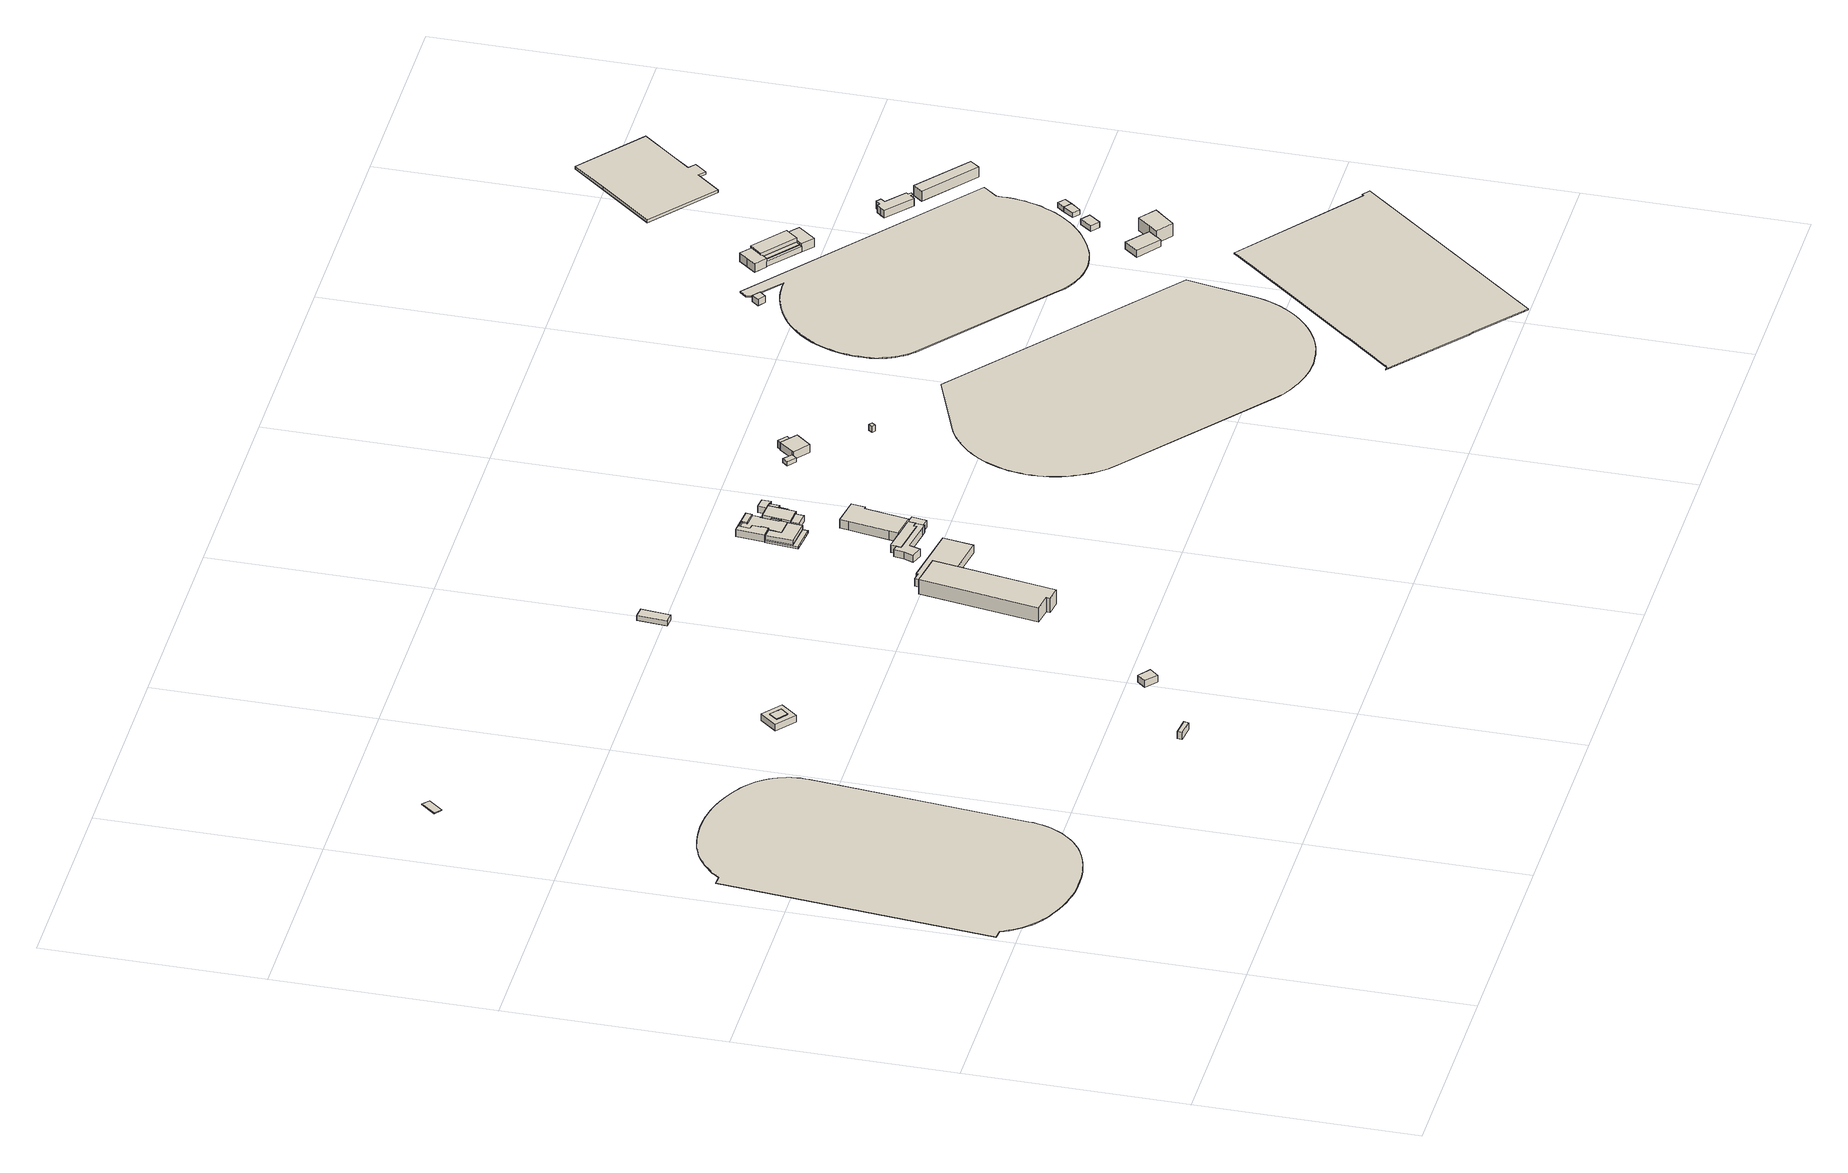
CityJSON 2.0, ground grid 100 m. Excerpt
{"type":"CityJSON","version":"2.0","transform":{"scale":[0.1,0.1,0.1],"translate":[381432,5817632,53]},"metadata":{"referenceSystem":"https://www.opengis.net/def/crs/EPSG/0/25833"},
"CityObjects":{
"building1":{"type":"Building","attributes":{"Gemeindeschluessel":"11000004","BezugspunktDach":"2200","function":"51006_1440","measuredHeight":0.277,"storeysAboveGround":0},"address":[{"country":"Germany","locality":"Berlin"}],"geometry":[{"type":"Solid","lod":"1","boundaries":[[[[0,1,2,3,4,5,6,7,8,9,10,11,12,13,14,15,16,17,18,19,20,21,22,23,24,25,26,27,28,29,30,31,32,33,34,35,36,37,38,39,40,41,42,43,44,45,46,47,48,49,50,51,52,53,54,55,56,57,58,59,60,61,62,63,64,65,66,67,68,69,70,71,72,73,74,75,76,77,78,79,80,81,82,83,84,85,86,87,88,89,90,91,92,93,94,95,96]],[[97,98,99,100,101,102,103,104,105,106,107,108,109,110,111,112,113,114,115,116,117,118,119,120,121,122,123,124,125,126,127,128,129,130,131,132,133,134,135,136,137,138,139,140,141,142,143,144,145,146,147,148,149,150,151,152,153,154,155,156,157,158,159,160,161,162,163,164,165,166,167,168,169,170,171,172,173,174,175,176,177,178,179,180,181,182,183,184,185,186,187,188,189,190,191,192,193]],[[97,193,96,95]],[[98,97,95,94]],[[99,98,94,93]],[[100,99,93,92]],[[101,100,92,91]],[[102,101,91,90]],[[103,102,90,89]],[[104,103,89,88]],[[105,104,88,87]],[[106,105,87,86]],[[107,106,86,85]],[[108,107,85,84]],[[109,108,84,83]],[[110,109,83,82]],[[111,110,82,81]],[[112,111,81,80]],[[113,112,80,79]],[[114,113,79,78]],[[115,114,78,77]],[[116,115,77,76]],[[117,116,76,75]],[[118,117,75,74]],[[119,118,74,73]],[[120,119,73,72]],[[121,120,72,71]],[[122,121,71,70]],[[123,122,70,69]],[[124,123,69,68]],[[125,124,68,67]],[[126,125,67,66]],[[127,126,66,65]],[[128,127,65,64]],[[129,128,64,63]],[[130,129,63,62]],[[131,130,62,61]],[[132,131,61,60]],[[133,132,60,59]],[[134,133,59,58]],[[135,134,58,57]],[[136,135,57,56]],[[137,136,56,55]],[[138,137,55,54]],[[139,138,54,53]],[[140,139,53,52]],[[141,140,52,51]],[[142,141,51,50]],[[143,142,50,49]],[[144,143,49,48]],[[145,144,48,47]],[[146,145,47,46]],[[147,146,46,45]],[[148,147,45,44]],[[149,148,44,43]],[[150,149,43,42]],[[151,150,42,41]],[[152,151,41,40]],[[153,152,40,39]],[[154,153,39,38]],[[155,154,38,37]],[[156,155,37,36]],[[157,156,36,35]],[[158,157,35,34]],[[159,158,34,33]],[[160,159,33,32]],[[161,160,32,31]],[[162,161,31,30]],[[163,162,30,29]],[[164,163,29,28]],[[165,164,28,27]],[[166,165,27,26]],[[167,166,26,25]],[[168,167,25,24]],[[169,168,24,23]],[[170,169,23,22]],[[171,170,22,21]],[[172,171,21,20]],[[173,172,20,19]],[[174,173,19,18]],[[175,174,18,17]],[[176,175,17,16]],[[177,176,16,15]],[[178,177,15,14]],[[179,178,14,13]],[[180,179,13,12]],[[181,180,12,11]],[[182,181,11,10]],[[183,182,10,9]],[[184,183,9,8]],[[185,184,8,7]],[[186,185,7,6]],[[187,186,6,5]],[[188,187,5,4]],[[189,188,4,3]],[[190,189,3,2]],[[191,190,2,1]],[[192,191,1,0]],[[193,192,0,96]]]]}]},
"building2":{"type":"Building","attributes":{"Gemeindeschluessel":"11000004","BezugspunktDach":"2200","function":"31001_2723","measuredHeight":0.236,"storeysAboveGround":1},"address":[{"country":"Germany","locality":"Berlin","thoroughfareNumber":"3","thoroughfareName":"Teufelsseechaussee"}],"geometry":[{"type":"Solid","lod":"1","boundaries":[[[[194,195,196,197]],[[198,199,200,201]],[[198,201,197,196]],[[199,198,196,195]],[[200,199,195,194]],[[201,200,194,197]]]]}]},
"building3":{"type":"Building","attributes":{"Gemeindeschluessel":"11000004","BezugspunktDach":"2200","function":"51009_1610","measuredHeight":3.58,"storeysAboveGround":0},"address":[{"country":"Germany","locality":"Berlin"}],"geometry":[{"type":"Solid","lod":"1","boundaries":[[[[202,203,204,205]],[[206,207,208,209]],[[206,209,205,204]],[[207,206,204,203]],[[208,207,203,202]],[[209,208,202,205]]]]}]},
"building4":{"type":"Building","attributes":{"Gemeindeschluessel":"11000004","BezugspunktDach":"2200","function":"51009_1610","measuredHeight":3.46,"storeysAboveGround":0},"address":[{"country":"Germany","locality":"Berlin"}],"geometry":[{"type":"Solid","lod":"1","boundaries":[[[[210,211,212,213],[214,215,216,217]],[[218,219,220,221],[222,223,224,225]],[[218,221,213,212]],[[219,218,212,211]],[[220,219,211,210]],[[221,220,210,213]],[[222,225,217,216]],[[223,222,216,215]],[[224,223,215,214]],[[225,224,214,217]]]]}]},
"building5":{"type":"Building","attributes":{"Gemeindeschluessel":"11000004","BezugspunktDach":"2200","function":"31001_2612","measuredHeight":3.64,"storeysAboveGround":1},"address":[{"country":"Germany","locality":"Berlin","thoroughfareNumber":"40 (9)","thoroughfareName":"Harbigstraße"}],"geometry":[{"type":"Solid","lod":"1","boundaries":[[[[226,227,228,229]],[[222,225,224,223]],[[222,223,229,228]],[[225,222,228,227]],[[224,225,227,226]],[[223,224,226,229]]]]}]},
"building6":{"type":"Building","attributes":{"Gemeindeschluessel":"11000004","BezugspunktDach":"2200","function":"31001_2523","measuredHeight":3.65,"storeysAboveGround":1},"address":[{"country":"Germany","locality":"Berlin","thoroughfareNumber":"40 (10)","thoroughfareName":"Harbigstraße"}],"geometry":[{"type":"Solid","lod":"1","boundaries":[[[[230,231,232,233]],[[234,235,236,237]],[[234,237,233,232]],[[235,234,232,231]],[[236,235,231,230]],[[237,236,230,233]]]]}]},
"building7":{"type":"Building","attributes":{"Gemeindeschluessel":"11000004","BezugspunktDach":"2200","function":"31001_3210","measuredHeight":2.51,"storeysAboveGround":1},"address":[{"country":"Germany","locality":"Berlin","thoroughfareNumber":"40 (8)","thoroughfareName":"Harbigstraße"}],"geometry":[{"type":"Solid","lod":"1","boundaries":[[[[238,239,240,241]],[[242,243,244,245]],[[242,245,241,240]],[[243,242,240,239]],[[244,243,239,238]],[[245,244,238,241]]]]}]},
"building8":{"type":"Building","attributes":{"Gemeindeschluessel":"11000004","function":"31001_3210"},"address":[{"country":"Germany","locality":"Berlin","thoroughfareNumber":"40 (5)","thoroughfareName":"Harbigstraße"}],"children":["building8-1","building8-2"]},
"building8-1":{"type":"BuildingPart","attributes":{"BezugspunktDach":"2200","measuredHeight":7.28,"storeysAboveGround":2},"parents":["building8"],"geometry":[{"type":"MultiSurface","lod":"1","boundaries":[[[246,247,248,249,250,251,252,253]],[[254,255,256,257,258,259,260,261]],[[254,261,253,252]],[[255,254,252,251]],[[262,263,264,251,250]],[[255,265,255,256]],[[257,256,257,266,263,250,249]],[[258,257,249,248]],[[259,258,248,247]],[[260,259,247,246]],[[261,260,246,253]],[[256,255,265,264,263,262]],[[263,266,257,256]]]}]},
"building8-2":{"type":"BuildingPart","attributes":{"BezugspunktDach":"2200","measuredHeight":3.89,"storeysAboveGround":2},"parents":["building8"],"geometry":[{"type":"Solid","lod":"1","boundaries":[[[[263,266,267,268,269,270,271,264]],[[272,273,274,275,276,257,256,255]],[[272,255,264,271]],[[273,272,271,270]],[[274,273,270,269]],[[275,274,269,268]],[[276,275,268,267]],[[257,276,267,266]],[[256,257,266,263]],[[255,256,263,264]]]]}]},
"building9":{"type":"Building","attributes":{"Gemeindeschluessel":"11000004","BezugspunktDach":"2200","function":"51009_1610","measuredHeight":3.7,"storeysAboveGround":0},"address":[{"country":"Germany","locality":"Berlin"}],"geometry":[{"type":"Solid","lod":"1","boundaries":[[[[277,278,279,280,281,282,283,284,285,286,287,288,289]],[[290,291,292,293,294,295,296,297,298,299,300,301,302]],[[290,302,289,288]],[[291,290,288,287]],[[292,291,287,286]],[[293,292,286,285]],[[294,293,285,284]],[[295,294,284,283]],[[296,295,283,282]],[[297,296,282,281]],[[298,297,281,280]],[[299,298,280,279]],[[300,299,279,278]],[[301,300,278,277]],[[302,301,277,289]]]]}]},
"building10":{"type":"Building","attributes":{"Gemeindeschluessel":"11000004","BezugspunktDach":"2200","function":"51009_1610","measuredHeight":1.09,"storeysAboveGround":0},"address":[{"country":"Germany","locality":"Berlin"}],"geometry":[{"type":"Solid","lod":"1","boundaries":[[[[303,304,305,306,307,308]],[[309,310,311,312,313,314]],[[309,314,308,307]],[[310,309,307,306]],[[311,310,306,305]],[[312,311,305,304]],[[313,312,304,303]],[[314,313,303,308]]]]}]},
"building11":{"type":"Building","attributes":{"Gemeindeschluessel":"11000004","BezugspunktDach":"2200","function":"31001_2080","measuredHeight":3.16,"storeysAboveGround":1},"address":[{"country":"Germany","locality":"Berlin","thoroughfareNumber":"40 (3)","thoroughfareName":"Harbigstraße"}],"geometry":[{"type":"Solid","lod":"1","boundaries":[[[[315,316,317,318,319,320]],[[321,322,323,324,325,326]],[[321,326,320,319]],[[322,321,319,318]],[[323,322,318,317]],[[324,323,317,316]],[[325,324,316,315]],[[326,325,315,320]]]]}]},
"building12":{"type":"Building","attributes":{"Gemeindeschluessel":"11000004","function":"31001_3210"},"address":[{"country":"Germany","locality":"Berlin","thoroughfareNumber":"40 (4)","thoroughfareName":"Harbigstraße"}],"children":["building12-1","building12-2","building12-3"]},
"building12-1":{"type":"BuildingPart","attributes":{"BezugspunktDach":"2200","measuredHeight":5,"storeysAboveGround":1},"parents":["building12"],"geometry":[{"type":"MultiSurface","lod":"1","boundaries":[[[327,328,329,330,331,332,333,334,335,336]],[[337,338,339,340,341,342,343,344,345,346]],[[337,346,336,335]],[[338,337,335,334]],[[339,338,334,333]],[[340,339,333,332]],[[341,340,332,331]],[[342,341,331,330]],[[343,342,330,329]],[[344,343,329,328]],[[345,344,328,327]],[[347,348,349,350,351,345,327,336]],[[345,351,350,349]],[[346,349,348,347]]]}]},
"building12-2":{"type":"BuildingPart","attributes":{"BezugspunktDach":"2200","measuredHeight":3.57,"storeysAboveGround":1},"parents":["building12"],"geometry":[{"type":"Solid","lod":"1","boundaries":[[[[352,353,351,350,354,355]],[[296,349,345,356,357,297]],[[296,297,355,354]],[[356,345,351,353]],[[357,356,353,352]],[[297,357,352,355]],[[296,354,350,349]],[[345,349,350,351]]]]}]},
"building12-3":{"type":"BuildingPart","attributes":{"BezugspunktDach":"2200","measuredHeight":3.81,"storeysAboveGround":1},"parents":["building12"],"geometry":[{"type":"MultiSurface","lod":"1","boundaries":[[[358,359,360,348,347,361,362,363,364]],[[292,365,366,346,349,296,295,294,293]],[[292,293,364,363]],[[365,292,363,362]],[[366,365,362,361]],[[346,366,361,347]],[[354,350,348,360]],[[295,296,360,359]],[[294,295,359,358]],[[293,294,358,364]],[[296,349,350,354]]]}]},
"building13":{"type":"Building","attributes":{"Gemeindeschluessel":"11000004","BezugspunktDach":"2200","function":"51009_1610","measuredHeight":3.71,"storeysAboveGround":0},"address":[{"country":"Germany","locality":"Berlin"}],"geometry":[{"type":"Solid","lod":"1","boundaries":[[[[367,368,369,370,371,372,373,374,375,376,377,378,379,380,381]],[[382,383,384,385,386,387,388,389,390,391,392,393,394,395,396]],[[382,396,381,380]],[[383,382,380,379]],[[384,383,379,378]],[[385,384,378,377]],[[386,385,377,376]],[[387,386,376,375]],[[388,387,375,374]],[[389,388,374,373]],[[390,389,373,372]],[[391,390,372,371]],[[392,391,371,370]],[[393,392,370,369]],[[394,393,369,368]],[[395,394,368,367]],[[396,395,367,381]]]]}]},
"building14":{"type":"Building","attributes":{"Gemeindeschluessel":"11000004","BezugspunktDach":"2200","function":"31001_3212","measuredHeight":3.3,"storeysAboveGround":1},"address":[{"country":"Germany","locality":"Berlin","thoroughfareNumber":"40 (2)","thoroughfareName":"Harbigstraße"}],"geometry":[{"type":"Solid","lod":"1","boundaries":[[[[397,398,399,400,401,402,403,404,405,406,407,408,409,410,411,412,413,414]],[[415,416,417,418,419,420,421,422,423,324,323,322,424,425,426,427,428,429]],[[415,429,414,413]],[[416,415,413,412]],[[417,416,412,411]],[[418,417,411,410]],[[419,418,410,409]],[[420,419,409,408]],[[421,420,408,407]],[[422,421,407,406]],[[423,422,406,405]],[[324,423,405,404]],[[323,324,404,403]],[[322,323,403,402]],[[424,322,402,401]],[[425,424,401,400]],[[426,425,400,399]],[[427,426,399,398]],[[428,427,398,397]],[[429,428,397,414]]]]}]},
"building15":{"type":"Building","attributes":{"Gemeindeschluessel":"11000004","function":"31001_3210"},"address":[{"country":"Germany","locality":"Berlin","thoroughfareNumber":"40 (1)","thoroughfareName":"Harbigstraße"}],"children":["building15-1","building15-2","building15-3","building15-4","building15-5"]},
"building15-1":{"type":"BuildingPart","attributes":{"BezugspunktDach":"2200","measuredHeight":3.92,"storeysAboveGround":1},"parents":["building15"],"geometry":[{"type":"MultiSurface","lod":"1","boundaries":[[[430,431,432,433,434,435,436,437,438,439]],[[440,441,442,443,444,445,446,447,448,449]],[[440,449,439,438]],[[441,440,438,437]],[[443,442,436,435]],[[444,443,435,434]],[[450,451,434,433]],[[452,453,433,432]],[[447,446,432,431]],[[448,447,431,430]],[[454,455,430,439]],[[441,456,457,442]],[[445,444,451,450]],[[446,445,453,452]],[[449,448,455,454]]]}]},
"building15-2":{"type":"BuildingPart","attributes":{"BezugspunktDach":"2200","measuredHeight":2.9,"storeysAboveGround":1},"parents":["building15"],"geometry":[{"type":"Solid","lod":"1","boundaries":[[[[458,459,456,457,460,461]],[[462,442,441,440,463,464]],[[462,464,461,460]],[[442,462,460,457]],[[440,441,456,459]],[[463,440,459,458]],[[464,463,458,461]],[[441,442,457,456]]]]}]},
"building15-3":{"type":"BuildingPart","attributes":{"BezugspunktDach":"2200","measuredHeight":2.9,"storeysAboveGround":1},"parents":["building15"],"geometry":[{"type":"Solid","lod":"1","boundaries":[[[[465,466,467,468,469,453,452]],[[445,470,471,472,473,474,446]],[[472,471,468,467]],[[473,472,467,466]],[[474,473,466,465]],[[446,474,465,452]],[[445,446,452,453]],[[470,445,453,469]],[[471,470,469,468]]]]}]},
"building15-4":{"type":"BuildingPart","attributes":{"BezugspunktDach":"2200","measuredHeight":2.9,"storeysAboveGround":1},"parents":["building15"],"geometry":[{"type":"Solid","lod":"1","boundaries":[[[[475,455,454,476]],[[449,448,477,478]],[[449,478,476,454]],[[477,448,455,475]],[[478,477,475,476]],[[448,449,454,455]]]]}]},
"building15-5":{"type":"BuildingPart","attributes":{"BezugspunktDach":"2200","measuredHeight":3.3,"storeysAboveGround":1},"parents":["building15"],"geometry":[{"type":"MultiSurface","lod":"1","boundaries":[[[479,480,481,482,483,451]],[[484,485,486,471,470,444]],[[484,444,451,483]],[[485,484,483,482]],[[486,485,482,481]],[[471,486,481,480]],[[469,468,480,479]],[[453,469,479,450,445]],[[470,471,468,469]],[[444,445,450,451]],[[469,453,445,470]]]}]},
"building16":{"type":"Building","attributes":{"Gemeindeschluessel":"11000004","BezugspunktDach":"2200","function":"51009_1610","measuredHeight":2.02,"storeysAboveGround":0},"address":[{"country":"Germany","locality":"Berlin"}],"geometry":[{"type":"Solid","lod":"1","boundaries":[[[[487,488,489,490,491]],[[492,493,494,495,496]],[[492,496,491,490]],[[493,492,490,489]],[[494,493,489,488]],[[495,494,488,487]],[[496,495,487,491]]]]}]},
"building17":{"type":"Building","attributes":{"Gemeindeschluessel":"11000004","function":"31001_1010"},"address":[{"country":"Germany","locality":"Berlin","thoroughfareNumber":"40","thoroughfareName":"Harbigstraße"}],"children":["building17-1","building17-2"]},
"building17-1":{"type":"BuildingPart","attributes":{"BezugspunktDach":"2200","measuredHeight":4.44,"storeysAboveGround":1},"parents":["building17"],"geometry":[{"type":"Solid","lod":"1","boundaries":[[[[497,498,499,500,501,502,503]],[[493,504,505,506,507,508,494]],[[493,494,503,502]],[[504,493,502,501]],[[505,504,501,500]],[[506,505,500,499],[506,509,510,505]],[[507,506,499,498]],[[508,507,498,497]],[[494,508,497,503]],[[509,506,505,510]]]]}]},
"building17-2":{"type":"BuildingPart","attributes":{"BezugspunktDach":"2200","measuredHeight":3.58,"storeysAboveGround":1},"parents":["building17"],"geometry":[{"type":"Solid","lod":"1","boundaries":[[[[509,511,512,510]],[[513,514,506,505]],[[513,505,510,512]],[[514,513,512,511]],[[506,514,511,509]],[[506,509,510,505]]]]}]},
"building18":{"type":"Building","attributes":{"Gemeindeschluessel":"11000004","BezugspunktDach":"2200","function":"31001_3210","measuredHeight":3,"storeysAboveGround":1},"address":[{"country":"Germany","locality":"Berlin","thoroughfareNumber":"40 (7)","thoroughfareName":"Harbigstraße"}],"geometry":[{"type":"Solid","lod":"1","boundaries":[[[[515,516,517,518]],[[519,520,521,522]],[[519,522,518,517]],[[520,519,517,516]],[[521,520,516,515]],[[522,521,515,518]]]]}]},
"building19":{"type":"Building","attributes":{"Gemeindeschluessel":"11000004","BezugspunktDach":"2200","function":"51006_1440","measuredHeight":0.058,"storeysAboveGround":0},"address":[{"country":"Germany","locality":"Berlin"}],"geometry":[{"type":"Solid","lod":"1","boundaries":[[[[523,524,525,526,527,528,529,530,531,532,533,534,535,536,537,538,539,540,541,542,543,544,545,546,547,548,549,550,551,552,553,554,555,556,557,558,559,560,561,562,563,564,565,566,567,568,569,570,571,572,573,574,575,576,577,578,579,580,581,582,583,584,585,586,587,588,589,590,591,592,593,594,595,596,597,598]],[[599,600,601,602,603,604,605,606,607,608,609,610,611,612,613,614,615,616,617,618,619,620,621,622,623,624,625,626,627,628,629,630,631,632,633,634,635,636,637,638,639,640,641,642,643,644,645,646,647,648,649,650,651,652,653,654,655,656,657,658,659,660,661,662,663,664,665,666,667,668,669,670,671,672,673,674]],[[599,674,598,597]],[[600,599,597,596]],[[601,600,596,595]],[[602,601,595,594]],[[603,602,594,593]],[[604,603,593,592]],[[605,604,592,591]],[[606,605,591,590]],[[607,606,590,589]],[[608,607,589,588]],[[609,608,588,587]],[[610,609,587,586]],[[611,610,586,585]],[[612,611,585,584]],[[613,612,584,583]],[[614,613,583,582]],[[615,614,582,581]],[[616,615,581,580]],[[617,616,580,579]],[[618,617,579,578]],[[619,618,578,577]],[[620,619,577,576]],[[621,620,576,575]],[[622,621,575,574]],[[623,622,574,573]],[[624,623,573,572]],[[625,624,572,571]],[[626,625,571,570]],[[627,626,570,569]],[[628,627,569,568]],[[629,628,568,567]],[[630,629,567,566]],[[631,630,566,565]],[[632,631,565,564]],[[633,632,564,563]],[[634,633,563,562]],[[635,634,562,561]],[[636,635,561,560]],[[637,636,560,559]],[[638,637,559,558]],[[639,638,558,557]],[[640,639,557,556]],[[641,640,556,555]],[[642,641,555,554]],[[643,642,554,553]],[[644,643,553,552]],[[645,644,552,551]],[[646,645,551,550]],[[647,646,550,549]],[[648,647,549,548]],[[649,648,548,547]],[[650,649,547,546]],[[651,650,546,545]],[[652,651,545,544]],[[653,652,544,543]],[[654,653,543,542]],[[655,654,542,541]],[[656,655,541,540]],[[657,656,540,539]],[[658,657,539,538]],[[659,658,538,537]],[[660,659,537,536]],[[661,660,536,535]],[[662,661,535,534]],[[663,662,534,533]],[[664,663,533,532]],[[665,664,532,531]],[[666,665,531,530]],[[667,666,530,529]],[[668,667,529,528]],[[669,668,528,527]],[[670,669,527,526]],[[671,670,526,525]],[[672,671,525,524]],[[673,672,524,523]],[[674,673,523,598]]]]}]},
"building20":{"type":"Building","attributes":{"Gemeindeschluessel":"11000004","BezugspunktDach":"2200","function":"31001_2612","measuredHeight":3.63,"storeysAboveGround":1},"address":[{"country":"Germany","locality":"Berlin","thoroughfareNumber":"36 (8)","thoroughfareName":"Maikäferpfad"}],"geometry":[{"type":"Solid","lod":"1","boundaries":[[[[675,676,677,678]],[[679,680,681,682]],[[679,682,678,677]],[[680,679,677,676]],[[681,680,676,675]],[[682,681,675,678]]]]}]},
"building21":{"type":"Building","attributes":{"Gemeindeschluessel":"11000004","BezugspunktDach":"2200","function":"51006_1440","measuredHeight":0.561,"storeysAboveGround":0},"address":[{"country":"Germany","locality":"Berlin"}],"geometry":[{"type":"Solid","lod":"1","boundaries":[[[[683,684,685,686,687,688,689,690,691,692,693,694,695,696,697,698,699,700,701,702]],[[703,704,705,706,707,708,709,710,711,712,713,714,715,716,717,718,719,720,721,722]],[[703,722,702,701]],[[704,703,701,700]],[[705,704,700,699]],[[706,705,699,698]],[[707,706,698,697]],[[708,707,697,696]],[[709,708,696,695]],[[710,709,695,694]],[[711,710,694,693]],[[712,711,693,692]],[[713,712,692,691]],[[714,713,691,690]],[[715,714,690,689]],[[716,715,689,688]],[[717,716,688,687]],[[718,717,687,686]],[[719,718,686,685]],[[720,719,685,684]],[[721,720,684,683]],[[722,721,683,702]]]]}]},
"building22":{"type":"Building","attributes":{"Gemeindeschluessel":"11000004","BezugspunktDach":"2200","function":"51006_1440","measuredHeight":0.411,"storeysAboveGround":0},"address":[{"country":"Germany","locality":"Berlin"}],"geometry":[{"type":"Solid","lod":"1","boundaries":[[[[723,724,725,726,727,728,729,730,731,732,733,734,735,736,737,738,739,740,741,742,743,744,745,746,747,748,749,750,751,752,753,754,755,756,757,758,759,760,761,762,763,764,765,766,767,768,769,770,771,772,773,774,775,776,777,778,779,780,781,782,783,784,785,786,787,788,789,790,791,792,793,794,795,796,797,798,799,800,801,802,803,804,805,806,807,808,809,810]],[[811,812,813,814,815,816,817,818,819,820,821,822,823,824,825,826,827,828,829,830,831,832,833,834,835,836,837,838,839,840,841,842,843,844,845,846,847,848,849,850,851,852,853,854,855,856,857,858,859,860,861,862,863,864,865,866,867,868,869,870,871,872,873,874,875,876,877,878,879,880,881,882,883,884,885,886,887,888,889,890,891,892,893,894,895,896,897,898]],[[811,898,810,809]],[[812,811,809,808]],[[813,812,808,807]],[[814,813,807,806]],[[815,814,806,805]],[[816,815,805,804]],[[817,816,804,803]],[[818,817,803,802]],[[819,818,802,801]],[[820,819,801,800]],[[821,820,800,799]],[[822,821,799,798]],[[823,822,798,797]],[[824,823,797,796]],[[825,824,796,795]],[[826,825,795,794]],[[827,826,794,793]],[[828,827,793,792]],[[829,828,792,791]],[[830,829,791,790]],[[831,830,790,789]],[[832,831,789,788]],[[833,832,788,787]],[[834,833,787,786]],[[835,834,786,785]],[[836,835,785,784]],[[837,836,784,783]],[[838,837,783,782]],[[839,838,782,781]],[[840,839,781,780]],[[841,840,780,779]],[[842,841,779,778]],[[843,842,778,777]],[[844,843,777,776]],[[845,844,776,775]],[[846,845,775,774]],[[847,846,774,773]],[[848,847,773,772]],[[849,848,772,771]],[[850,849,771,770]],[[851,850,770,769]],[[852,851,769,768]],[[853,852,768,767]],[[854,853,767,766]],[[855,854,766,765]],[[856,855,765,764]],[[857,856,764,763]],[[858,857,763,762]],[[859,858,762,761]],[[860,859,761,760]],[[861,860,760,759]],[[862,861,759,758]],[[863,862,758,757]],[[864,863,757,756]],[[865,864,756,755]],[[866,865,755,754]],[[867,866,754,753]],[[868,867,753,752]],[[869,868,752,751]],[[870,869,751,750]],[[871,870,750,749]],[[872,871,749,748]],[[873,872,748,747]],[[874,873,747,746]],[[875,874,746,745]],[[876,875,745,744]],[[877,876,744,743]],[[878,877,743,742]],[[879,878,742,741]],[[880,879,741,740]],[[881,880,740,739]],[[882,881,739,738]],[[883,882,738,737]],[[884,883,737,736]],[[885,884,736,735]],[[886,885,735,734]],[[887,886,734,733]],[[888,887,733,732]],[[889,888,732,731]],[[890,889,731,730]],[[891,890,730,729]],[[892,891,729,728]],[[893,892,728,727]],[[894,893,727,726]],[[895,894,726,725]],[[896,895,725,724]],[[897,896,724,723]],[[898,897,723,810]]]]}]},
"building23":{"type":"Building","attributes":{"Gemeindeschluessel":"11000004","BezugspunktDach":"2200","function":"51009_1610","measuredHeight":2.67,"storeysAboveGround":0},"address":[{"country":"Germany","locality":"Berlin"}],"geometry":[{"type":"Solid","lod":"1","boundaries":[[[[899,900,901,902]],[[903,904,905,906]],[[903,906,902,901]],[[904,903,901,900]],[[905,904,900,899]],[[906,905,899,902]]]]}]},
"building24":{"type":"Building","attributes":{"Gemeindeschluessel":"11000004","function":"31001_3021"},"address":[{"country":"Germany","locality":"Berlin","thoroughfareNumber":"30 (2)","thoroughfareName":"Maikäferpfad"}],"children":["building24-1","building24-2","building24-3","building24-4"]},
"building24-1":{"type":"BuildingPart","attributes":{"BezugspunktDach":"2200","measuredHeight":5.66,"storeysAboveGround":2},"parents":["building24"],"geometry":[{"type":"MultiSurface","lod":"1","boundaries":[[[907,908,909,910,911,912]],[[913,914,915,916,917,918]],[[919,920,921,912,911]],[[914,913,911,910]],[[915,914,910,909]],[[916,915,909,908]],[[917,922,923,924,908,907]],[[918,921,925,926,927,928,922,917,907,912]],[[929,913,930,920,919]],[[931,930,918,921,920]],[[932,923,922,917]],[[932,916,924,923]],[[917,922,928,933]],[[933,934,927,926,935]],[[935,926,925,921,918]]]}]},
"building24-2":{"type":"BuildingPart","attributes":{"BezugspunktDach":"2200","measuredHeight":4.8,"storeysAboveGround":2},"parents":["building24"],"geometry":[{"type":"MultiSurface","lod":"1","boundaries":[[[936,937,938,924,923,922,928,939,940]],[[941,942,943,944,945,946,947,948,949]],[[941,949,940,939]],[[942,927,950,939,928]],[[943,942,933,917]],[[944,943,917,932]],[[945,944,923,932,916,951]],[[946,945,924,938]],[[947,946,938,937]],[[948,947,937,936]],[[949,948,936,940]],[[941,950,927,942]],[[917,933,928,922]],[[932,917,922,923]],[[951,916,932,923,924]]]}]},
"building24-3":{"type":"BuildingPart","attributes":{"BezugspunktDach":"2200","measuredHeight":3.16,"storeysAboveGround":2},"parents":["building24"],"geometry":[{"type":"Solid","lod":"1","boundaries":[[[[950,927,926,952]],[[953,942,941,954]],[[942,953,926,927]],[[954,941,950,952]],[[954,952,926,953]],[[927,950,941,942]]]]}]},
"building24-4":{"type":"BuildingPart","attributes":{"BezugspunktDach":"2200","measuredHeight":4.79,"storeysAboveGround":2},"parents":["building24"],"geometry":[{"type":"MultiSurface","lod":"1","boundaries":[[[955,956,925,921,920,919,957,958,959]],[[960,961,962,963,964,953,954,965,966]],[[960,966,959,958]],[[961,960,958,957]],[[962,961,957,919]],[[963,962,919,913,930]],[[964,963,920,930,918,967]],[[953,964,921,925]],[[952,926,925,956]],[[965,954,956,955]],[[966,965,955,959]],[[930,913,919,920]],[[967,918,930,920,921]],[[954,953,926,952]]]}]},
"building25":{"type":"Building","attributes":{"Gemeindeschluessel":"11000004","function":"31001_3212"},"address":[{"country":"Germany","locality":"Berlin","thoroughfareNumber":"36","thoroughfareName":"Maikäferpfad"}],"children":["building25-1","building25-2"]},
"building25-1":{"type":"BuildingPart","attributes":{"BezugspunktDach":"2200","measuredHeight":6.47,"storeysAboveGround":2},"parents":["building25"],"geometry":[{"type":"MultiSurface","lod":"1","boundaries":[[[968,969,970,971,972,973]],[[974,975,976,977,978,979]],[[980,981,973,972]],[[974,979,982,983]],[[975,974,972,971]],[[976,975,971,970]],[[977,976,970,969]],[[978,977,969,968]],[[979,978,968,973]],[[983,982,981,980]]]}]},
"building25-2":{"type":"BuildingPart","attributes":{"BezugspunktDach":"2200","measuredHeight":3.46,"storeysAboveGround":2},"parents":["building25"],"geometry":[{"type":"Solid","lod":"1","boundaries":[[[[984,981,980,985,986]],[[987,983,982,988,989]],[[987,989,986,985]],[[983,987,985,980]],[[988,982,981,984]],[[989,988,984,986]],[[982,983,980,981]]]]}]},
"building26":{"type":"Building","attributes":{"Gemeindeschluessel":"11000004","BezugspunktDach":"2200","function":"31001_3200","measuredHeight":2.66,"storeysAboveGround":1},"address":[{"country":"Germany","locality":"Berlin","thoroughfareNumber":"36 (1)","thoroughfareName":"Maikäferpfad"}],"geometry":[{"type":"Solid","lod":"1","boundaries":[[[[990,991,992,993]],[[994,995,996,997]],[[994,997,993,992]],[[995,994,992,991]],[[996,995,991,990]],[[997,996,990,993]]]]}]},
"building27":{"type":"Building","attributes":{"Gemeindeschluessel":"11000004","BezugspunktDach":"2200","function":"51009_1610","measuredHeight":2.57,"storeysAboveGround":0},"address":[{"country":"Germany","locality":"Berlin"}],"geometry":[{"type":"Solid","lod":"1","boundaries":[[[[998,999,1000,1001]],[[1002,1003,1004,1005]],[[1002,1005,1001,1000]],[[1003,1002,1000,999]],[[1004,1003,999,998]],[[1005,1004,998,1001]]]]}]},
"building28":{"type":"Building","attributes":{"Gemeindeschluessel":"11000004","BezugspunktDach":"2200","function":"31001_3200","measuredHeight":2.56,"storeysAboveGround":1},"address":[{"country":"Germany","locality":"Berlin","thoroughfareNumber":"36 (2)","thoroughfareName":"Maikäferpfad"}],"geometry":[{"type":"Solid","lod":"1","boundaries":[[[[999,1006,1007,1000]],[[1008,1009,1003,1002]],[[1008,1002,1000,1007]],[[1009,1008,1007,1006]],[[1003,1009,1006,999]],[[1002,1003,999,1000]]]]}]},
"building29":{"type":"Building","attributes":{"Gemeindeschluessel":"11000004","BezugspunktDach":"2200","function":"31001_3200","measuredHeight":5.2,"storeysAboveGround":1},"address":[{"country":"Germany","locality":"Berlin","thoroughfareNumber":"36 (6)","thoroughfareName":"Maikäferpfad"}],"geometry":[{"type":"Solid","lod":"1","boundaries":[[[[1010,1011,1012,1013,1014,1015,1016,1017,1018,1019,1020,1021,1022,1023]],[[1024,1025,1026,1027,1028,1029,1030,1031,1032,1033,1034,1035,1036,1037]],[[1024,1037,1023,1022]],[[1025,1024,1022,1021]],[[1026,1025,1021,1020]],[[1027,1026,1020,1019]],[[1028,1027,1019,1018]],[[1029,1028,1018,1017]],[[1030,1029,1017,1016]],[[1031,1030,1016,1015]],[[1032,1031,1015,1014]],[[1033,1032,1014,1013]],[[1034,1033,1013,1012]],[[1035,1034,1012,1011]],[[1036,1035,1011,1010]],[[1037,1036,1010,1023]]]]}]},
"building30":{"type":"Building","attributes":{"Gemeindeschluessel":"11000004","BezugspunktDach":"2200","function":"31001_2000","measuredHeight":5.65,"storeysAboveGround":1},"address":[{"country":"Germany","locality":"Berlin","thoroughfareNumber":"36 (3)","thoroughfareName":"Maikäferpfad"}],"geometry":[{"type":"Solid","lod":"1","boundaries":[[[[1038,1039,1040,1041]],[[1042,1043,1044,1045]],[[1042,1045,1041,1040]],[[1043,1042,1040,1039]],[[1044,1043,1039,1038]],[[1045,1044,1038,1041]]]]}]},
"building31":{"type":"Building","attributes":{"Gemeindeschluessel":"11000004","BezugspunktDach":"2200","function":"31001_3211","measuredHeight":1.35,"storeysAboveGround":1},"address":[{"country":"Germany","locality":"Berlin","thoroughfareNumber":"43","thoroughfareName":"Waldschulallee"}],"geometry":[{"type":"Solid","lod":"1","boundaries":[[[[1046,1047,1048,1049,1050,1051,1052,1053,1054,1055]],[[1056,1057,1058,1059,1060,1061,1062,1063,1064,1065]],[[1056,1065,1055,1054]],[[1057,1056,1054,1053]],[[1058,1057,1053,1052]],[[1059,1058,1052,1051]],[[1060,1059,1051,1050]],[[1061,1060,1050,1049]],[[1062,1061,1049,1048]],[[1063,1062,1048,1047]],[[1064,1063,1047,1046]],[[1065,1064,1046,1055]]]]}]}
},
"vertices":[
[53,1084,19],[61,1065,19],[71,1047,19],[81,1029,19],[93,1012,19],[105,996,19],[119,980,19],[133,966,19],[148,952,19],[164,939,19],[181,927,19],[198,916,19],[216,906,19],[235,897,19],[253,889,19],[279,878,19],[304,869,19],[331,861,19],[357,855,19],[384,849,19],[411,845,19],[438,843,19],[466,842,19],[493,842,19],[520,843,19],[548,846,19],[575,850,19],[601,856,19],[628,863,19],[654,871,19],[680,881,19],[699,889,19],[717,899,19],[735,910,19],[752,923,19],[769,936,19],[784,950,19],[798,966,19],[812,982,19],[824,999,19],[835,1017,19],[845,1036,19],[854,1055,19],[861,1074,19],[867,1095,19],[872,1115,19],[875,1136,19],[877,1157,19],[968,2127,19],[969,2147,19],[969,2166,19],[967,2186,19],[964,2205,19],[960,2224,19],[954,2243,19],[948,2261,19],[940,2279,19],[931,2296,19],[920,2313,19],[909,2329,19],[897,2344,19],[883,2358,19],[869,2371,19],[854,2384,19],[838,2395,19],[816,2409,19],[793,2423,19],[769,2435,19],[745,2446,19],[721,2456,19],[696,2465,19],[670,2473,19],[644,2479,19],[618,2484,19],[592,2488,19],[566,2491,19],[539,2492,19],[513,2493,19],[486,2491,19],[460,2489,19],[434,2486,19],[408,2481,19],[386,2476,19],[364,2470,19],[343,2462,19],[322,2454,19],[302,2444,19],[283,2433,19],[264,2421,19],[246,2407,19],[228,2393,19],[212,2378,19],[196,2362,19],[182,2345,19],[168,2327,19],[126,2330,19],[10,1087,19],[126,2330,16],[168,2327,16],[182,2345,16],[196,2362,16],[212,2378,16],[228,2393,16],[246,2407,16],[264,2421,16],[283,2433,16],[302,2444,16],[322,2454,16],[343,2462,16],[364,2470,16],[386,2476,16],[408,2481,16],[434,2486,16],[460,2489,16],[486,2491,16],[513,2493,16],[539,2492,16],[566,2491,16],[592,2488,16],[618,2484,16],[644,2479,16],[670,2473,16],[696,2465,16],[721,2456,16],[745,2446,16],[769,2435,16],[793,2423,16],[816,2409,16],[838,2395,16],[854,2384,16],[869,2371,16],[883,2358,16],[897,2344,16],[909,2329,16],[920,2313,16],[931,2296,16],[940,2279,16],[948,2261,16],[954,2243,16],[960,2224,16],[964,2205,16],[967,2186,16],[969,2166,16],[969,2147,16],[968,2127,16],[877,1157,16],[875,1136,16],[872,1115,16],[867,1095,16],[861,1074,16],[854,1055,16],[845,1036,16],[835,1017,16],[824,999,16],[812,982,16],[798,966,16],[784,950,16],[769,936,16],[752,923,16],[735,910,16],[717,899,16],[699,889,16],[680,881,16],[654,871,16],[628,863,16],[601,856,16],[575,850,16],[548,846,16],[520,843,16],[493,842,16],[466,842,16],[438,843,16],[411,845,16],[384,849,16],[357,855,16],[331,861,16],[304,869,16],[279,878,16],[253,889,16],[235,897,16],[216,906,16],[198,916,16],[181,927,16],[164,939,16],[148,952,16],[133,966,16],[119,980,16],[105,996,16],[93,1012,16],[81,1029,16],[71,1047,16],[61,1065,16],[53,1084,16],[10,1087,16],
[364,3574,35],[417,3640,35],[385,3667,35],[331,3600,35],[385,3667,32],[417,3640,32],[364,3574,32],[331,3600,32],
[1711,664,49],[1714,685,49],[1635,694,49],[1633,673,49],[1635,694,14],[1714,685,14],[1711,664,14],[1633,673,14],
[1352,2277,67],[1415,2354,67],[1329,2424,67],[1267,2347,67],[1349,2313,67],[1303,2349,67],[1333,2388,67],[1380,2349,67],[1329,2424,33],[1415,2354,33],[1352,2277,33],[1267,2347,33],[1333,2388,33],[1303,2349,33],[1349,2313,33],[1380,2349,33],
[1349,2313,70],[1380,2349,70],[1333,2388,70],[1303,2349,70],
[2024,872,50],[2057,913,50],[2003,955,50],[1972,916,50],[2003,955,16],[2057,913,16],[2024,872,16],[1972,916,16],
[1953,2965,70],[1966,3098,70],[1917,3103,70],[1906,2970,70],[1917,3103,45],[1966,3098,45],[1953,2965,45],[1906,2970,45],
[2399,1446,106],[2396,1429,106],[2464,1418,106],[2539,1881,106],[2554,1975,106],[2450,1992,106],[2403,2000,106],[2316,1459,106],[2403,2000,33],[2450,1992,33],[2554,1975,33],[2539,1881,33],[2464,1418,33],[2396,1429,33],[2399,1446,33],[2316,1459,33],[2554,1975,59],[2554,1975,72],[2450,1992,72],[2450,1992,54],[2539,1881,72],
[2755,1846,72],[2777,1985,72],[2493,2031,72],[2492,2023,72],[2456,2029,72],[2456,2029,33],[2492,2023,33],[2493,2031,33],[2777,1985,33],[2755,1846,33],
[2672,2057,73],[2687,2107,73],[2828,2085,73],[2851,2082,73],[2851,2087,73],[2855,2121,73],[2834,2125,73],[2831,2111,73],[2665,2138,73],[2669,2161,73],[2645,2165,73],[2637,2118,73],[2621,2075,73],[2637,2118,36],[2645,2165,36],[2669,2161,36],[2665,2138,36],[2831,2111,36],[2834,2125,36],[2855,2121,36],[2851,2087,36],[2851,2082,36],[2828,2085,36],[2687,2107,36],[2672,2057,36],[2621,2075,36],
[2727,2557,51],[2729,2581,51],[2610,2593,51],[2622,2716,51],[2614,2717,51],[2600,2569,51],[2614,2717,40],[2622,2716,40],[2610,2593,40],[2729,2581,40],[2727,2557,40],[2600,2569,40],
[2729,2581,72],[2735,2647,72],[2657,2654,72],[2663,2712,72],[2622,2716,72],[2610,2593,72],[2622,2716,41],[2663,2712,41],[2657,2654,41],[2735,2647,41],[2729,2581,41],[2610,2593,41],
[2868,2155,81],[2875,2196,81],[2901,2354,81],[2912,2353,81],[2916,2377,81],[2922,2417,81],[2798,2436,81],[2792,2396,81],[2762,2213,81],[2756,2173,81],[2762,2213,36],[2792,2396,36],[2798,2436,36],[2922,2417,36],[2916,2377,36],[2912,2353,36],[2901,2354,36],[2875,2196,36],[2868,2155,36],[2756,2173,36],[2756,2173,74],[2859,2157,74],[2859,2157,36],[2859,2157,71],[2868,2155,71],
[2890,2081,71],[2901,2150,71],[2855,2121,71],[2851,2087,71],[2901,2150,36],[2890,2081,36],
[2831,2111,74],[2834,2125,74],[2855,2121,74],[2755,2173,74],[2673,2186,74],[2669,2161,74],[2665,2138,74],[2673,2186,36],[2755,2173,36],
[2622,2716,79],[2663,2712,79],[2663,2716,79],[2668,2716,79],[2671,2745,79],[2667,2745,79],[2671,2785,79],[2647,2789,79],[2653,2836,79],[2690,2833,79],[2688,2810,79],[2751,2804,79],[2753,2832,79],[2626,2845,79],[2614,2717,79],[2626,2845,42],[2753,2832,42],[2751,2804,42],[2688,2810,42],[2690,2833,42],[2653,2836,42],[2647,2789,42],[2671,2785,42],[2667,2745,42],[2671,2745,42],[2668,2716,42],[2663,2716,42],[2663,2712,42],[2622,2716,42],[2614,2717,42],
[2671,2785,74],[2667,2745,74],[2671,2745,74],[2668,2716,74],[2663,2716,74],[2663,2712,74],[2657,2654,74],[2735,2647,74],[2739,2682,74],[2735,2682,74],[2739,2725,74],[2743,2767,74],[2747,2766,74],[2751,2804,74],[2688,2810,74],[2690,2833,74],[2653,2836,74],[2647,2789,74],[2653,2836,41],[2690,2833,41],[2688,2810,41],[2751,2804,41],[2747,2766,41],[2743,2767,41],[2739,2725,41],[2735,2682,41],[2739,2682,41],[2663,2716,41],[2668,2716,41],[2671,2745,41],[2667,2745,41],[2671,2785,41],[2647,2789,41],
[2815,2634,71],[2827,2633,71],[2831,2672,71],[2841,2758,71],[2826,2759,71],[2766,2764,71],[2762,2723,71],[2758,2680,71],[2756,2680,71],[2753,2638,71],[2756,2680,37],[2758,2680,37],[2762,2723,37],[2766,2764,37],[2826,2759,37],[2841,2758,37],[2831,2672,37],[2827,2633,37],[2815,2634,37],[2753,2638,37],[2841,2758,70],[2826,2759,70],[2831,2672,66],[2841,2758,66],[2753,2638,66],[2815,2634,66],[2758,2680,66],[2762,2723,66],
[2739,2682,66],[2756,2680,66],[2739,2725,66],[2735,2682,66],[2739,2725,37],[2739,2682,37],[2735,2682,37],
[2844,2673,66],[2849,2713,66],[2860,2712,66],[2864,2751,66],[2865,2756,66],[2865,2756,37],[2864,2751,37],[2860,2712,37],[2849,2713,37],[2844,2673,37],
[2811,2594,66],[2749,2600,66],[2811,2594,37],[2749,2600,37],
[2865,2756,70],[2864,2751,70],[2876,2751,70],[2879,2794,70],[2830,2799,70],[2830,2799,37],[2879,2794,37],[2876,2751,37],
[3238,2730,55],[3251,2745,55],[3257,2753,55],[3219,2784,55],[3199,2760,55],[3219,2784,35],[3257,2753,35],[3251,2745,35],[3238,2730,35],[3199,2760,35],
[3319,2691,75],[3376,2760,75],[3348,2783,75],[3310,2814,75],[3307,2816,75],[3257,2753,75],[3251,2745,75],[3307,2816,35],[3310,2814,35],[3348,2783,35],[3376,2760,35],[3319,2691,35],[3348,2783,71],[3310,2814,71],
[3363,2800,71],[3324,2831,71],[3324,2831,35],[3363,2800,35],
[3546,2463,60],[3559,2479,60],[3546,2490,60],[3534,2473,60],[3546,2490,30],[3559,2479,30],[3546,2463,30],[3534,2473,30],
[3388,1721,25],[3391,1696,25],[3395,1671,25],[3400,1645,25],[3407,1621,25],[3415,1596,25],[3425,1573,25],[3436,1549,25],[3448,1527,25],[3461,1505,25],[3476,1484,25],[3492,1464,25],[3509,1445,25],[3527,1427,25],[3547,1410,25],[4185,887,25],[4205,872,25],[4226,858,25],[4248,845,25],[4270,833,25],[4294,823,25],[4317,813,25],[4341,806,25],[4366,799,25],[4391,795,25],[4416,791,25],[4441,789,25],[4466,788,25],[4492,789,25],[4517,792,25],[4542,795,25],[4567,800,25],[4591,807,25],[4615,815,25],[4639,824,25],[4662,835,25],[4684,847,25],[4706,860,25],[4726,874,25],[4747,890,25],[4766,906,25],[4784,924,25],[4801,942,25],[4817,962,25],[4832,983,25],[4845,1004,25],[4858,1026,25],[4869,1049,25],[4879,1072,25],[4887,1096,25],[4894,1120,25],[4900,1145,25],[4957,1456,25],[3957,2276,25],[3673,2165,25],[3649,2155,25],[3626,2144,25],[3603,2132,25],[3582,2118,25],[3561,2103,25],[3541,2087,25],[3522,2069,25],[3504,2051,25],[3488,2032,25],[3472,2011,25],[3457,1990,25],[3444,1968,25],[3432,1945,25],[3422,1922,25],[3412,1898,25],[3405,1874,25],[3398,1849,25],[3393,1824,25],[3390,1798,25],[3388,1773,25],[3387,1747,25],[3388,1773,24],[3390,1798,24],[3393,1824,24],[3398,1849,24],[3405,1874,24],[3412,1898,24],[3422,1922,24],[3432,1945,24],[3444,1968,24],[3457,1990,24],[3472,2011,24],[3488,2032,24],[3504,2051,24],[3522,2069,24],[3541,2087,24],[3561,2103,24],[3582,2118,24],[3603,2132,24],[3626,2144,24],[3649,2155,24],[3673,2165,24],[3957,2276,24],[4957,1456,24],[4900,1145,24],[4894,1120,24],[4887,1096,24],[4879,1072,24],[4869,1049,24],[4858,1026,24],[4845,1004,24],[4832,983,24],[4817,962,24],[4801,942,24],[4784,924,24],[4766,906,24],[4747,890,24],[4726,874,24],[4706,860,24],[4684,847,24],[4662,835,24],[4639,824,24],[4615,815,24],[4591,807,24],[4567,800,24],[4542,795,24],[4517,792,24],[4492,789,24],[4466,788,24],[4441,789,24],[4416,791,24],[4391,795,24],[4366,799,24],[4341,806,24],[4317,813,24],[4294,823,24],[4270,833,24],[4248,845,24],[4226,858,24],[4205,872,24],[4185,887,24],[3547,1410,24],[3527,1427,24],[3509,1445,24],[3492,1464,24],[3476,1484,24],[3461,1505,24],[3448,1527,24],[3436,1549,24],[3425,1573,24],[3415,1596,24],[3407,1621,24],[3400,1645,24],[3395,1671,24],[3391,1696,24],[3388,1721,24],[3387,1747,24],
[4379,3140,57],[4403,3168,57],[4371,3193,57],[4347,3163,57],[4371,3193,25],[4403,3168,25],[4379,3140,25],[4347,3163,25],
[4865,205,10],[4882,195,10],[5091,21,10],[5104,9,10],[5804,864,10],[5773,889,10],[5765,880,10],[5222,1311,10],[5211,1298,10],[4986,1023,10],[4729,710,10],[4718,696,10],[4554,496,10],[4552,493,10],[4549,490,10],[4545,488,10],[4541,486,10],[4537,486,10],[4533,487,10],[4529,489,10],[4533,487,5],[4537,486,5],[4541,486,5],[4545,488,5],[4549,490,5],[4552,493,5],[4554,496,5],[4718,696,5],[4729,710,5],[4986,1023,5],[5211,1298,5],[5222,1311,5],[5765,880,5],[5773,889,5],[5804,864,5],[5104,9,5],[5091,21,5],[4882,195,5],[4865,205,5],[4529,489,5],
[4090,2643,18],[4092,2618,18],[4094,2599,18],[4098,2581,18],[4103,2564,18],[4109,2546,18],[4116,2529,18],[4124,2513,18],[4133,2497,18],[4143,2482,18],[4155,2467,18],[4167,2453,18],[4179,2440,18],[4756,1965,18],[4771,1951,18],[4788,1939,18],[4805,1928,18],[4823,1919,18],[4841,1910,18],[4860,1903,18],[4880,1896,18],[4900,1892,18],[4920,1888,18],[4940,1886,18],[4960,1885,18],[4981,1886,18],[5001,1887,18],[5021,1891,18],[5041,1895,18],[5061,1901,18],[5080,1908,18],[5098,1916,18],[5122,1926,18],[5144,1938,18],[5167,1951,18],[5188,1965,18],[5208,1980,18],[5228,1996,18],[5247,2013,18],[5265,2031,18],[5281,2051,18],[5297,2071,18],[5312,2092,18],[5325,2113,18],[5337,2136,18],[5348,2159,18],[5358,2182,18],[5366,2206,18],[5373,2231,18],[5379,2256,18],[5383,2281,18],[5386,2306,18],[5388,2331,18],[5388,2357,18],[5387,2382,18],[5440,2447,18],[4442,3264,18],[4416,3233,18],[4421,3208,18],[4549,3100,18],[4524,3101,18],[4499,3099,18],[4474,3097,18],[4449,3093,18],[4425,3088,18],[4401,3081,18],[4377,3073,18],[4354,3063,18],[4331,3053,18],[4309,3041,18],[4288,3027,18],[4267,3013,18],[4247,2997,18],[4229,2981,18],[4211,2963,18],[4194,2944,18],[4178,2925,18],[4164,2904,18],[4150,2883,18],[4138,2861,18],[4128,2838,18],[4118,2815,18],[4110,2791,18],[4103,2767,18],[4098,2743,18],[4093,2718,18],[4091,2693,18],[4090,2668,18],[4091,2693,14],[4093,2718,14],[4098,2743,14],[4103,2767,14],[4110,2791,14],[4118,2815,14],[4128,2838,14],[4138,2861,14],[4150,2883,14],[4164,2904,14],[4178,2925,14],[4194,2944,14],[4211,2963,14],[4229,2981,14],[4247,2997,14],[4267,3013,14],[4288,3027,14],[4309,3041,14],[4331,3053,14],[4354,3063,14],[4377,3073,14],[4401,3081,14],[4425,3088,14],[4449,3093,14],[4474,3097,14],[4499,3099,14],[4524,3101,14],[4549,3100,14],[4421,3208,14],[4416,3233,14],[4442,3264,14],[5440,2447,14],[5387,2382,14],[5388,2357,14],[5388,2331,14],[5386,2306,14],[5383,2281,14],[5379,2256,14],[5373,2231,14],[5366,2206,14],[5358,2182,14],[5348,2159,14],[5337,2136,14],[5325,2113,14],[5312,2092,14],[5297,2071,14],[5281,2051,14],[5265,2031,14],[5247,2013,14],[5228,1996,14],[5208,1980,14],[5188,1965,14],[5167,1951,14],[5144,1938,14],[5122,1926,14],[5098,1916,14],[5080,1908,14],[5061,1901,14],[5041,1895,14],[5021,1891,14],[5001,1887,14],[4981,1886,14],[4960,1885,14],[4940,1886,14],[4920,1888,14],[4900,1892,14],[4880,1896,14],[4860,1903,14],[4841,1910,14],[4823,1919,14],[4805,1928,14],[4788,1939,14],[4771,1951,14],[4756,1965,14],[4179,2440,14],[4167,2453,14],[4155,2467,14],[4143,2482,14],[4133,2497,14],[4124,2513,14],[4116,2529,14],[4109,2546,14],[4103,2564,14],[4098,2581,14],[4094,2599,14],[4092,2618,14],[4090,2643,14],[4090,2668,14],
[4788,3080,48],[4796,3090,48],[4654,3207,48],[4646,3197,48],[4654,3207,21],[4796,3090,21],[4788,3080,21],[4646,3197,21],
[4814,3107,69],[4856,3158,69],[4860,3163,69],[4713,3283,69],[4709,3278,69],[4667,3228,69],[4709,3278,20],[4713,3283,20],[4860,3163,20],[4856,3158,20],[4814,3107,20],[4667,3228,20],[4709,3278,62],[4676,3239,62],[4667,3228,62],[4814,3107,62],[4823,3118,62],[4856,3158,62],[4669,3226,62],[4669,3226,51],[4812,3109,51],[4812,3109,62],[4709,3278,32],[4676,3239,20],[4676,3239,26],[4823,3118,20],[4812,3109,20],[4812,3109,38],[4669,3226,20],
[4839,3038,62],[4872,3078,62],[4904,3118,62],[4796,3090,62],[4788,3080,62],[4796,3090,19],[4812,3109,19],[4814,3107,19],[4823,3118,19],[4856,3158,19],[4904,3118,19],[4872,3078,19],[4839,3038,19],[4788,3080,19],[4796,3090,51],[4856,3158,57],
[4654,3207,51],[4669,3226,19],[4654,3207,19],
[4646,3197,62],[4654,3207,62],[4660,3318,62],[4628,3278,62],[4595,3238,62],[4628,3278,19],[4660,3318,19],[4709,3278,19],[4676,3239,19],[4667,3228,19],[4646,3197,19],[4595,3238,19],[4667,3228,61],
[5269,1589,85],[5319,1647,85],[5348,1680,85],[5275,1738,85],[5227,1679,85],[5198,1644,85],[5227,1679,20],[5275,1738,20],[5348,1680,20],[5319,1647,20],[5269,1589,20],[5198,1644,20],[5227,1679,56],[5198,1644,56],[5198,1644,21],[5227,1679,21],
[5178,1619,56],[5127,1760,56],[5077,1698,56],[5127,1760,21],[5178,1619,21],[5077,1698,21],
[5275,1907,36],[5316,1959,36],[5278,1989,36],[5238,1936,36],[5278,1989,9],[5316,1959,9],[5275,1907,9],[5238,1936,9],
[5354,2011,30],[5390,2056,30],[5358,2082,30],[5325,2035,30],[5358,2082,5],[5390,2056,5],[5354,2011,5],[5325,2035,5],
[5415,2090,30],[5384,2114,30],[5384,2114,5],[5415,2090,5],
[5248,2704,48],[5264,2723,48],[5275,2714,48],[5276,2715,48],[5284,2726,48],[5273,2736,48],[5280,2745,48],[5195,2818,48],[5209,2838,48],[5190,2854,48],[5173,2834,48],[5162,2842,48],[5146,2823,48],[5130,2804,48],[5146,2823,10],[5162,2842,10],[5173,2834,10],[5190,2854,10],[5209,2838,10],[5195,2818,10],[5280,2745,10],[5273,2736,10],[5284,2726,10],[5276,2715,10],[5275,2714,10],[5264,2723,10],[5248,2704,10],[5130,2804,10],
[5511,2487,67],[5545,2529,67],[5313,2721,67],[5278,2679,67],[5313,2721,17],[5545,2529,17],[5511,2487,17],[5278,2679,17],
[5141,3527,30],[5229,3634,30],[5260,3609,30],[5304,3663,30],[5273,3689,30],[5335,3764,30],[5460,3917,30],[5171,4153,30],[5048,4003,30],[4852,3764,30],[5048,4003,17],[5171,4153,17],[5460,3917,17],[5335,3764,17],[5273,3689,17],[5304,3663,17],[5260,3609,17],[5229,3634,17],[5141,3527,17],[4852,3764,17]
]}
